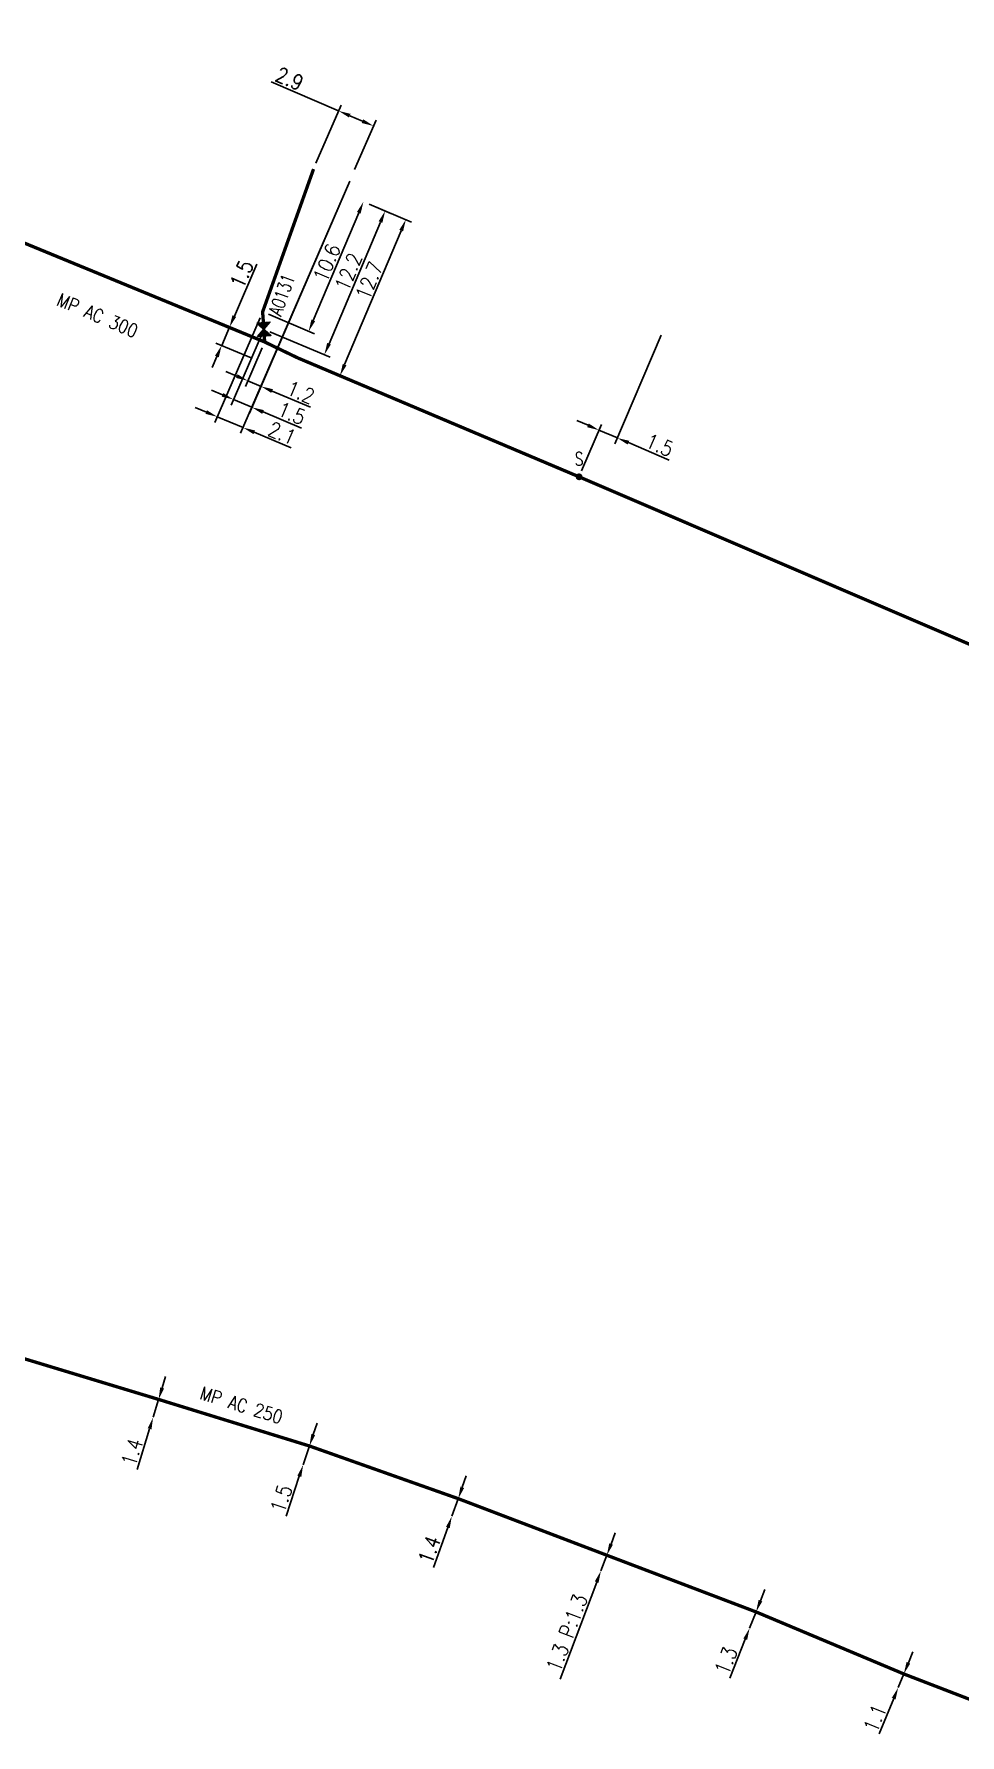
# Model space of a CAD drawing. Header units: millimetres. Extents: x 185000 to 186031, y 127990 to 129000.
# Drawn here: x 185647.5 to 185716.9, y 128750.1 to 128877.6 of the extents above; entities that cross this region are included whole.
import ezdxf
from ezdxf.enums import TextEntityAlignment as Align

# ---------------------------------------------------------------- set-up
doc = ezdxf.new("R2010")
doc.units = ezdxf.units.MM
doc.header["$PDMODE"] = 34
doc.layers.get('0').update_dxf_attribs({"linetype": 'CONTINUOUS'})
doc.layers.get('DEFPOINTS').update_dxf_attribs({"linetype": 'CONTINUOUS'})
doc.layers.add('G_120', color=4, linetype='CONTINUOUS')
doc.layers.add('G_300', color=7, linetype='CONTINUOUS')
doc.styles.add('G_ROMANS', font='ROMANS.SHX', dxfattribs={"width": 0.75})
doc.styles.get("Standard").update_dxf_attribs({"font": 'romans.shx', "width": 0.85})
doc.linetypes.add('G_typB_AP', pattern='A,5,-0.3,["o",Standard,S=1.5,R=0,X=0,Y=-0.5],-1.65', length=6.95)
doc.dimstyles.get("Standard").update_dxf_attribs({"dimtxt": 1.5, "dimasz": 1.2, "dimexe": 0.625, "dimexo": 0.625, "dimgap": 0.25, "dimtad": 1, "dimdec": 1, "dimzin": 0, "dimdsep": 46, "dimtxsty": 'Standard', "dimcen": -0.5, "dimadec": 0, "dimazin": 0, "dimtfac": 1, "dimtdec": 1, "dimtmove": 0, "dimatfit": 3, "dimfxl": 0, "dimtolj": 1, "dimtzin": 0, "dimarcsym": 0})

# ---------------------------------------------------------------- blocks, each defined once
blk = doc.blocks.new('*D294')
at = {"layer": 'DEFPOINTS', "color": 0, "linetype": 'Continuous', "transparency": 16777216}
for p in [(185656.81, 128775.21), (185656.4, 128773.87), (185656.4, 128773.87)]:
    blk.add_point(p, dxfattribs=at)
at = {"layer": 'G_120', "color": 0, "linetype": 'Continuous', "lineweight": -2, "transparency": 16777216}
for p, q in [((185657.07, 128776.07), (185657.34, 128776.93)), ((185656.81, 128775.21), (185656.4, 128773.87)), ((185656.14, 128773.01), (185655.21, 128769.96))]:
    blk.add_line(p, q, dxfattribs=at)
at = {"layer": 'G_120', "color": 0, "linetype": 'Continuous', "transparency": 16777216}
for points in [[(185656.93, 128776.11), (185657.22, 128776.03), (185656.81, 128775.21)], [(185656, 128773.05), (185656.28, 128772.97), (185656.4, 128773.87)]]:
    blk.add_solid(points, dxfattribs=at)
at = {"layer": 'G_120', "color": 0, "linetype": 'Continuous', "transparency": 16777216, "insert": (185654.82, 128771.27), "char_height": 1.125, "attachment_point": 5, "rotation": 73.0022}
blk.add_mtext('\\A1;1.4', dxfattribs=at)
blk = doc.blocks.new('*D295')
at = {"layer": 'DEFPOINTS', "color": 0, "linetype": 'Continuous', "transparency": 16777216}
for p in [(185668.12, 128771.72), (185667.65, 128770.3), (185667.65, 128770.3)]:
    blk.add_point(p, dxfattribs=at)
at = {"layer": 'G_120', "color": 0, "linetype": 'Continuous', "lineweight": -2, "transparency": 16777216}
for p, q in [((185668.41, 128772.58), (185668.69, 128773.43)), ((185668.12, 128771.72), (185667.65, 128770.3)), ((185667.36, 128769.45), (185666.37, 128766.47))]:
    blk.add_line(p, q, dxfattribs=at)
at = {"layer": 'G_120', "color": 0, "linetype": 'Continuous', "transparency": 16777216}
for points in [[(185668.27, 128772.63), (185668.55, 128772.53), (185668.12, 128771.72)], [(185667.22, 128769.5), (185667.51, 128769.4), (185667.65, 128770.3)]]:
    blk.add_solid(points, dxfattribs=at)
at = {"layer": 'G_120', "color": 0, "linetype": 'Continuous', "transparency": 16777216, "insert": (185666.01, 128767.77), "char_height": 1.125, "attachment_point": 5, "rotation": 71.5433}
blk.add_mtext('\\A1;1.5', dxfattribs=at)
blk = doc.blocks.new('*D296')
at = {"layer": 'DEFPOINTS', "color": 0, "linetype": 'Continuous', "transparency": 16777216}
for p in [(185679.28, 128767.77), (185678.8, 128766.45), (185678.8, 128766.45)]:
    blk.add_point(p, dxfattribs=at)
at = {"layer": 'G_120', "color": 0, "linetype": 'Continuous', "lineweight": -2, "transparency": 16777216}
for p, q in [((185679.58, 128768.62), (185679.88, 128769.47)), ((185679.28, 128767.77), (185678.8, 128766.45)), ((185678.5, 128765.61), (185677.43, 128762.61))]:
    blk.add_line(p, q, dxfattribs=at)
at = {"layer": 'G_120', "color": 0, "linetype": 'Continuous', "transparency": 16777216}
for points in [[(185679.44, 128768.67), (185679.72, 128768.57), (185679.28, 128767.77)], [(185678.36, 128765.66), (185678.64, 128765.56), (185678.8, 128766.45)]]:
    blk.add_solid(points, dxfattribs=at)
at = {"layer": 'G_120', "color": 0, "linetype": 'Continuous', "transparency": 16777216, "insert": (185677.11, 128763.94), "char_height": 1.125, "attachment_point": 5, "rotation": 70.2999}
blk.add_mtext('\\A1;1.4', dxfattribs=at)
blk = doc.blocks.new('*D297')
at = {"layer": 'DEFPOINTS', "color": 0, "linetype": 'Continuous', "transparency": 16777216}
for p in [(185690.42, 128763.53), (185689.98, 128762.36), (185689.98, 128762.36)]:
    blk.add_point(p, dxfattribs=at)
at = {"layer": 'G_120', "color": 0, "linetype": 'Continuous', "lineweight": -2, "transparency": 16777216}
for p, q in [((185690.74, 128764.37), (185691.05, 128765.21)), ((185690.42, 128763.53), (185689.98, 128762.36)), ((185689.66, 128761.52), (185686.91, 128754.23))]:
    blk.add_line(p, q, dxfattribs=at)
at = {"layer": 'G_120', "color": 0, "linetype": 'Continuous', "transparency": 16777216}
for points in [[(185690.6, 128764.42), (185690.88, 128764.32), (185690.42, 128763.53)], [(185689.52, 128761.57), (185689.8, 128761.46), (185689.98, 128762.36)]]:
    blk.add_solid(points, dxfattribs=at)
at = {"layer": 'G_120', "color": 0, "linetype": 'Continuous', "transparency": 16777216, "insert": (185687.43, 128757.72), "char_height": 1.125, "attachment_point": 5, "rotation": 69.3522}
blk.add_mtext('\\A1;1.3 P:1.3', dxfattribs=at)
blk = doc.blocks.new('*D298')
at = {"layer": 'DEFPOINTS', "color": 0, "linetype": 'Continuous', "transparency": 16777216}
for p in [(185701.61, 128759.28), (185701.13, 128758.07), (185701.13, 128758.07)]:
    blk.add_point(p, dxfattribs=at)
at = {"layer": 'G_120', "color": 0, "linetype": 'Continuous', "lineweight": -2, "transparency": 16777216}
for p, q in [((185701.94, 128760.12), (185702.27, 128760.96)), ((185701.61, 128759.28), (185701.13, 128758.07)), ((185700.8, 128757.24), (185699.65, 128754.31))]:
    blk.add_line(p, q, dxfattribs=at)
at = {"layer": 'G_120', "color": 0, "linetype": 'Continuous', "transparency": 16777216}
for points in [[(185701.8, 128760.18), (185702.08, 128760.07), (185701.61, 128759.28)], [(185700.66, 128757.29), (185700.94, 128757.18), (185701.13, 128758.07)]]:
    blk.add_solid(points, dxfattribs=at)
at = {"layer": 'G_120', "color": 0, "linetype": 'Continuous', "transparency": 16777216, "insert": (185699.36, 128755.63), "char_height": 1.125, "attachment_point": 5, "rotation": 68.4957}
blk.add_mtext('\\A1;1.3', dxfattribs=at)
blk = doc.blocks.new('*D299')
at = {"layer": 'DEFPOINTS', "color": 0, "linetype": 'Continuous', "transparency": 16777216}
for p in [(185712.69, 128754.63), (185712.27, 128753.61), (185712.27, 128753.61)]:
    blk.add_point(p, dxfattribs=at)
at = {"layer": 'G_120', "color": 0, "linetype": 'Continuous', "lineweight": -2, "transparency": 16777216}
for p, q in [((185713.03, 128755.47), (185713.37, 128756.3)), ((185712.69, 128754.63), (185712.27, 128753.61)), ((185711.93, 128752.78), (185710.85, 128750.13))]:
    blk.add_line(p, q, dxfattribs=at)
at = {"layer": 'G_120', "color": 0, "linetype": 'Continuous', "transparency": 16777216}
for points in [[(185712.89, 128755.52), (185713.17, 128755.41), (185712.69, 128754.63)], [(185711.79, 128752.84), (185712.07, 128752.72), (185712.27, 128753.61)]]:
    blk.add_solid(points, dxfattribs=at)
at = {"layer": 'G_120', "color": 0, "linetype": 'Continuous', "transparency": 16777216, "insert": (185710.52, 128751.32), "char_height": 1.125, "attachment_point": 5, "rotation": 67.7506}
blk.add_mtext('\\A1;1.1', dxfattribs=at)
blk = doc.blocks.new('G_300_04')
at = {"linetype": 'Continuous'}
h = blk.add_hatch(color=0, dxfattribs=at)
h.paths.add_polyline_path([(-0.5, 0.5), (-0.5, -0.5), (0, 0)])
h.paths.add_polyline_path([(0.5, 0.5), (0, 0), (0.5, -0.5)])
at = {"color": 0, "linetype": 'Continuous', "flags": 128}
blk.add_lwpolyline([(-0.5, -0.5), (0.5, 0.5), (0.5, -0.5), (-0.5, 0.5)], close=True, dxfattribs=at)
at = {"color": 0, "linetype": 'Continuous', "width": 0.75}
blk.add_attdef('NUM', text='', height=1, dxfattribs=at).set_placement((0, 1.78), align=Align.MIDDLE_CENTER)
at = {"color": 0, "linetype": 'Continuous', "width": 0.75, "flags": 3}
for tag, p in [('DEF_LEG', (0, -5)), ('DEF_COUP', (0, -7.5)), ('DEF_TYPE', (0, -10))]:
    blk.add_attdef(tag, text='', height=1.2, dxfattribs=at).set_placement(p, align=Align.MIDDLE)
blk = doc.blocks.new('*D150')
at = {"layer": 'DEFPOINTS', "color": 0, "linetype": 'Continuous', "transparency": 16777216}
for p in [(185671.33, 128866.97), (185664.76, 128854.48), (185664.49, 128851.15)]:
    blk.add_point(p, dxfattribs=at)
at = {"layer": 'G_120', "color": 0, "linetype": 'Continuous', "lineweight": -2, "transparency": 16777216}
for p, q in [((185671.14, 128866.54), (185664.3, 128850.72)), ((185664.58, 128854.05), (185663.32, 128851.14)), ((185662.67, 128851.92), (185661.85, 128852.27)), ((185663.5, 128851.57), (185664.49, 128851.15)), ((185665.32, 128850.8), (185668.21, 128849.58))]:
    blk.add_line(p, q, dxfattribs=at)
at = {"layer": 'G_120', "color": 0, "linetype": 'Continuous', "transparency": 16777216}
for points in [[(185662.73, 128852.06), (185662.62, 128851.78), (185663.5, 128851.57)], [(185665.38, 128850.94), (185665.26, 128850.66), (185664.49, 128851.15)]]:
    blk.add_solid(points, dxfattribs=at)
at = {"layer": 'G_120', "color": 0, "linetype": 'Continuous', "transparency": 16777216, "insert": (185667.47, 128850.71), "char_height": 1.125, "attachment_point": 5, "rotation": 337.0949}
blk.add_mtext('\\A1;1.2', dxfattribs=at)
blk = doc.blocks.new('*D151')
at = {"layer": 'DEFPOINTS', "color": 0, "linetype": 'Continuous', "transparency": 16777216}
for p in [(185661.54, 128854.22), (185664.76, 128854.48), (185664.17, 128853.11)]:
    blk.add_point(p, dxfattribs=at)
at = {"layer": 'G_120', "color": 0, "linetype": 'Continuous', "lineweight": -2, "transparency": 16777216}
for p, q in [((185662.49, 128856.42), (185664.17, 128860.3)), ((185661.54, 128854.22), (185662.13, 128855.6)), ((185664.33, 128854.67), (185661.7, 128855.78)), ((185663.74, 128853.29), (185661.11, 128854.4)), ((185661.18, 128853.39), (185660.82, 128852.57))]:
    blk.add_line(p, q, dxfattribs=at)
at = {"layer": 'G_120', "color": 0, "linetype": 'Continuous', "transparency": 16777216}
for points in [[(185662.35, 128856.48), (185662.63, 128856.36), (185662.13, 128855.6)], [(185661.04, 128853.45), (185661.32, 128853.33), (185661.54, 128854.22)]]:
    blk.add_solid(points, dxfattribs=at)
at = {"layer": 'G_120', "color": 0, "linetype": 'Continuous', "transparency": 16777216, "insert": (185663.04, 128859.57), "char_height": 1.125, "attachment_point": 5, "rotation": 66.6123}
blk.add_mtext('\\A1;1.5', dxfattribs=at)
blk = doc.blocks.new('*D152')
at = {"layer": 'DEFPOINTS', "color": 0, "linetype": 'Continuous', "transparency": 16777216}
for p in [(185672.17, 128864.99), (185673.8, 128864.3), (185664.7, 128855.43)]:
    blk.add_point(p, dxfattribs=at)
at = {"layer": 'G_300', "color": 0, "linetype": 'Continuous', "lineweight": -2, "transparency": 16777216}
for p, q in [((185672.6, 128864.81), (185674.23, 128864.12)), ((185669.59, 128854.34), (185673.45, 128863.47)), ((185665.14, 128855.25), (185669.67, 128853.33))]:
    blk.add_line(p, q, dxfattribs=at)
at = {"layer": 'G_300', "color": 0, "linetype": 'Continuous', "transparency": 16777216}
for points in [[(185673.31, 128863.53), (185673.59, 128863.41), (185673.8, 128864.3)], [(185669.45, 128854.4), (185669.73, 128854.29), (185669.24, 128853.52)]]:
    blk.add_solid(points, dxfattribs=at)
at = {"layer": 'G_300', "color": 0, "linetype": 'Continuous', "transparency": 16777216, "insert": (185671.05, 128859.74), "char_height": 1.125, "attachment_point": 5, "rotation": 67.0949}
blk.add_mtext('\\A1;12.2', dxfattribs=at)
blk = doc.blocks.new('*D153')
at = {"layer": 'DEFPOINTS', "color": 0, "linetype": 'Continuous', "transparency": 16777216}
for p in [(185672.17, 128864.99), (185675.35, 128863.65), (185667.23, 128853.29)]:
    blk.add_point(p, dxfattribs=at)
at = {"layer": 'G_120', "color": 0, "linetype": 'Continuous', "lineweight": -2, "transparency": 16777216}
for p, q in [((185672.6, 128864.81), (185675.78, 128863.46)), ((185670.76, 128852.78), (185675, 128862.82)), ((185667.66, 128853.11), (185670.84, 128851.76))]:
    blk.add_line(p, q, dxfattribs=at)
at = {"layer": 'G_120', "color": 0, "linetype": 'Continuous', "transparency": 16777216}
for points in [[(185674.86, 128862.88), (185675.14, 128862.76), (185675.35, 128863.65)], [(185670.62, 128852.83), (185670.9, 128852.72), (185670.41, 128851.95)]]:
    blk.add_solid(points, dxfattribs=at)
at = {"layer": 'G_120', "color": 0, "linetype": 'Continuous', "transparency": 16777216, "insert": (185672.61, 128859.08), "char_height": 1.125, "attachment_point": 5, "rotation": 67.0949}
blk.add_mtext('\\A1;12.7', dxfattribs=at)
blk = doc.blocks.new('*D154')
at = {"layer": 'DEFPOINTS', "color": 0, "linetype": 'Continuous', "transparency": 16777216}
for p in [(185671.33, 128866.97), (185664.7, 128855.43), (185663.81, 128849.58)]:
    blk.add_point(p, dxfattribs=at)
at = {"layer": 'G_300', "color": 0, "linetype": 'Continuous', "lineweight": -2, "transparency": 16777216}
for p, q in [((185671.14, 128866.54), (185663.62, 128849.15)), ((185664.52, 128855), (185662.24, 128849.73)), ((185661.6, 128850.51), (185660.77, 128850.87)), ((185662.43, 128850.16), (185663.81, 128849.58)), ((185664.64, 128849.23), (185667.53, 128848.01))]:
    blk.add_line(p, q, dxfattribs=at)
at = {"layer": 'G_300', "color": 0, "linetype": 'Continuous', "transparency": 16777216}
for points in [[(185661.66, 128850.65), (185661.54, 128850.38), (185662.43, 128850.16)], [(185664.7, 128849.37), (185664.58, 128849.09), (185663.81, 128849.58)]]:
    blk.add_solid(points, dxfattribs=at)
at = {"layer": 'G_300', "color": 0, "linetype": 'Continuous', "transparency": 16777216, "insert": (185666.79, 128849.13), "char_height": 1.125, "attachment_point": 5, "rotation": 337.0949}
blk.add_mtext('\\A1;1.5', dxfattribs=at)
blk = doc.blocks.new('*D155')
at = {"layer": 'DEFPOINTS', "color": 0, "linetype": 'Continuous', "transparency": 16777216}
for p in [(185672.17, 128864.99), (185672.17, 128864.99), (185664.61, 128856.73)]:
    blk.add_point(p, dxfattribs=at)
at = {"layer": 'G_120', "color": 0, "linetype": 'Continuous', "lineweight": -2, "transparency": 16777216}
for p, q in [((185668.41, 128856.1), (185671.82, 128864.16)), ((185665.04, 128856.55), (185668.49, 128855.09))]:
    blk.add_line(p, q, dxfattribs=at)
at = {"layer": 'G_120', "color": 0, "linetype": 'Continuous', "transparency": 16777216}
for points in [[(185671.68, 128864.22), (185671.96, 128864.1), (185672.17, 128864.99)], [(185668.27, 128856.16), (185668.55, 128856.04), (185668.06, 128855.27)]]:
    blk.add_solid(points, dxfattribs=at)
at = {"layer": 'G_120', "color": 0, "linetype": 'Continuous', "transparency": 16777216, "insert": (185669.43, 128860.42), "char_height": 1.125, "attachment_point": 5, "rotation": 67.0949}
blk.add_mtext('\\A1;10.6', dxfattribs=at)
blk = doc.blocks.new('*D156')
at = {"layer": 'DEFPOINTS', "color": 0, "linetype": 'Continuous', "transparency": 16777216}
for p in [(185671.33, 128866.97), (185664.61, 128856.73), (185663.15, 128848.06)]:
    blk.add_point(p, dxfattribs=at)
at = {"layer": 'G_120', "color": 0, "linetype": 'Continuous', "lineweight": -2, "transparency": 16777216}
for p, q in [((185671.14, 128866.54), (185662.96, 128847.63)), ((185664.43, 128856.3), (185661.03, 128848.44)), ((185660.39, 128849.22), (185659.56, 128849.57)), ((185661.21, 128848.87), (185663.15, 128848.06)), ((185663.98, 128847.71), (185666.75, 128846.54))]:
    blk.add_line(p, q, dxfattribs=at)
at = {"layer": 'G_120', "color": 0, "linetype": 'Continuous', "transparency": 16777216}
for points in [[(185660.44, 128849.36), (185660.33, 128849.09), (185661.21, 128848.87)], [(185664.04, 128847.84), (185663.92, 128847.57), (185663.15, 128848.06)]]:
    blk.add_solid(points, dxfattribs=at)
at = {"layer": 'G_120', "color": 0, "linetype": 'Continuous', "transparency": 16777216, "insert": (185666.07, 128847.64), "char_height": 1.125, "attachment_point": 5, "rotation": 337.0949}
blk.add_mtext('\\A1;2.1', dxfattribs=at)
blk = doc.blocks.new('*D157')
at = {"layer": 'DEFPOINTS', "color": 0, "linetype": 'Continuous', "transparency": 16777216}
for p in [(185672.93, 128870.67), (185668.43, 128867.44), (185671.33, 128866.97)]:
    blk.add_point(p, dxfattribs=at)
at = {"layer": 'G_120', "color": 0, "linetype": 'Continuous', "lineweight": -2, "transparency": 16777216}
for p, q in [((185670.31, 128871.8), (185665.26, 128873.99)), ((185668.61, 128867.87), (185670.5, 128872.23)), ((185672.1, 128871.03), (185671.14, 128871.44)), ((185671.51, 128867.4), (185673.12, 128871.1))]:
    blk.add_line(p, q, dxfattribs=at)
at = {"layer": 'G_120', "color": 0, "linetype": 'Continuous', "transparency": 16777216}
for points in [[(185671.2, 128871.58), (185671.08, 128871.31), (185670.31, 128871.8)], [(185672.16, 128871.17), (185672.04, 128870.89), (185672.93, 128870.67)]]:
    blk.add_solid(points, dxfattribs=at)
at = {"layer": 'G_120', "color": 0, "linetype": 'Continuous', "transparency": 16777216, "insert": (185666.63, 128874.21), "char_height": 1.125, "attachment_point": 5, "rotation": 336.6123}
blk.add_mtext('\\A1;2.9', dxfattribs=at)
blk = doc.blocks.new('G_300_11')
at = {"color": 0, "linetype": 'Continuous', "const_width": 0.248, "flags": 128}
blk.add_lwpolyline([(-0.13, 0, 1), (0.13, 0, 1)], format="xyb", close=True, dxfattribs=at)
at = {"linetype": 'Continuous', "style": 'G_ROMANS', "width": 0.75}
blk.add_attdef('S', text='', height=1, dxfattribs=at).set_placement((0, 1.35), align=Align.MIDDLE_CENTER)
at = {"color": 0, "linetype": 'Continuous', "width": 0.75, "flags": 3}
for tag, p in [('DEF_LEG', (0, -5)), ('DEF_COUP', (0, -7.5)), ('DEF_TYPE', (0, -10))]:
    blk.add_attdef(tag, text='', height=1.2, dxfattribs=at).set_placement(p, align=Align.MIDDLE)
blk = doc.blocks.new('*D180')
at = {"layer": 'DEFPOINTS', "color": 0, "linetype": 'Continuous', "transparency": 16777216}
for p in [(185694.69, 128855.42), (185691.21, 128847.28), (185688.34, 128844.37)]:
    blk.add_point(p, dxfattribs=at)
at = {"layer": 'G_300', "color": 0, "linetype": 'Continuous', "lineweight": -2, "transparency": 16777216}
for p, q in [((185694.5, 128854.99), (185691.03, 128846.85)), ((185689.01, 128848.23), (185688.18, 128848.58)), ((185688.52, 128844.81), (185690.02, 128848.3)), ((185689.83, 128847.87), (185691.21, 128847.28)), ((185692.04, 128846.93), (185695.1, 128845.62))]:
    blk.add_line(p, q, dxfattribs=at)
at = {"layer": 'G_300', "color": 0, "linetype": 'Continuous', "transparency": 16777216}
for points in [[(185689.06, 128848.37), (185688.95, 128848.09), (185689.83, 128847.87)], [(185692.1, 128847.07), (185691.98, 128846.79), (185691.21, 128847.28)]]:
    blk.add_solid(points, dxfattribs=at)
at = {"layer": 'G_300', "color": 0, "linetype": 'Continuous', "transparency": 16777216, "insert": (185694.37, 128846.75), "char_height": 1.125, "attachment_point": 5, "rotation": 336.8698}
blk.add_mtext('\\A1;1.5', dxfattribs=at)

msp = doc.modelspace()

# ---------------------------------------------------------------- linework, layer by layer
at = {"layer": 'G_120', "linetype": 'G_typB_AP', "ltscale": 0.5, "const_width": 0.25}
for points in [[(185414.2, 128951.68), (185445.13, 128950.11), (185456.17, 128949.52), (185464.14, 128949.74), (185470.26, 128948.35), (185475.73, 128946.15), (185475.73, 128946.15), (185480.21, 128944.16), (185493.94, 128938.43), (185498.81, 128936.25), (185499.06, 128936.01), (185500.46, 128933.69), (185500.66, 128933.35), (185500.87, 128933), (185504.8, 128926.47), (185503.92, 128921.58), (185624.66, 128870.98), (185664.76, 128854.48), (185664.76, 128854.48), (185667.23, 128853.29), (185688.34, 128844.37), (185760.01, 128813.64)], [(185664.67, 128855.93), (185664.61, 128856.73), (185668.43, 128867.44)], [(185664.76, 128854.48), (185664.76, 128854.48), (185664.74, 128854.93)]]:
    msp.add_lwpolyline(points, dxfattribs=at)
at = {"layer": 'G_120', "linetype": 'G_typB_AP', "const_width": 0.25}
msp.add_lwpolyline([(185632.91, 128782.47), (185645.32, 128778.69), (185645.32, 128778.69), (185656.81, 128775.21), (185668.12, 128771.72), (185679.28, 128767.77), (185690.42, 128763.53), (185701.61, 128759.28), (185712.69, 128754.63), (185723.9, 128750.31)], dxfattribs=at)

# ---------------------------------------------------------------- block references
at = {"layer": 'G_300', "ltscale": 0.5}
ref = msp.add_blockref('G_300_04', (185664.7, 128855.43), dxfattribs=dict(at, rotation=274.0674148484868))
ref.add_attrib('NUM', 'A0131', dxfattribs={"layer": '0', "color": 0, "linetype": 'Continuous', "height": 1, "rotation": 70.3953, "width": 0.75}).set_placement((185666.04, 128858.02), align=Align.MIDDLE_CENTER)
msp.add_blockref('G_300_11', (185688.34, 128844.37), dxfattribs=at).add_auto_attribs({'S': 'S'})

# ---------------------------------------------------------------- texts
at = {"layer": 'G_120', "linetype": 'Continuous', "width": 0.85}
for s, rotation, p in [('MP AC 300', 337.1444, (185652.23, 128856.47)), ('MP AC 250', 342.8789, (185663.02, 128774.78))]:
    msp.add_text(s, height=1, rotation=rotation, dxfattribs=at).set_placement(p, align=Align.MIDDLE)

# ---------------------------------------------------------------- dimensions: what is measured, and where the dimension line sits
at = {"layer": 'G_120', "linetype": 'Continuous'}
for base, p1, p2, angle, override, picture, middle in [((185672.93, 128870.67), (185668.43, 128867.44), (185671.33, 128866.97), 156.6123, {"dimscale": 0.75}, '*D157', (185666.34, 128873.52)), ((185664.49, 128851.15), (185664.76, 128854.48), (185671.33, 128866.97), 157.0949, {"dimscale": 0.75, "dimatfit": 0}, '*D150', (185667.18, 128850.02)), ((185675.35, 128863.65), (185667.23, 128853.29), (185672.17, 128864.99), 247.0949, {"dimscale": 0.75}, '*D153', (185673.3, 128858.79)), ((185661.54, 128854.22), (185664.76, 128854.48), (185664.17, 128853.11), 66.6123, {"dimscale": 0.75, "dimatfit": 0}, '*D151', (185663.72, 128859.28)), ((185656.4, 128773.87), (185656.81, 128775.21), (185656.4, 128773.87), 73.0022, {"dimscale": 0.75}, '*D294', (185655.54, 128771.06)), ((185667.65, 128770.3), (185668.12, 128771.72), (185667.65, 128770.3), 71.5433, {"dimscale": 0.75}, '*D295', (185666.72, 128767.53)), ((185678.8, 128766.45), (185679.28, 128767.77), (185678.8, 128766.45), 70.2999, {"dimscale": 0.75}, '*D296', (185677.81, 128763.68)), ((185701.13, 128758.07), (185701.61, 128759.28), (185701.13, 128758.07), 68.4957, {"dimscale": 0.75}, '*D298', (185700.06, 128755.36)), ((185712.27, 128753.61), (185712.69, 128754.63), (185712.27, 128753.61), 67.7506, {"dimscale": 0.75}, '*D299', (185711.22, 128751.04))]:
    dim = msp.add_linear_dim(base=base, p1=p1, p2=p2, angle=angle, dimstyle='Standard', override=override, dxfattribs=at)
    dim.commit()
    dim.dimension.update_dxf_attribs({"geometry": picture, "text_midpoint": middle, "dimtype": 160})
for base, p1, p2, angle, text, picture, middle in [((185663.15, 128848.06), (185664.61, 128856.73), (185671.33, 128866.97), 157.0949, '2.1', '*D156', (185665.78, 128846.95)), ((185689.98, 128762.36), (185690.42, 128763.53), (185689.98, 128762.36), 69.3522, '<> P:1.3', '*D297', (185688.13, 128757.45))]:
    dim = msp.add_linear_dim(base=base, p1=p1, p2=p2, angle=angle, text=text, dimstyle='Standard', override={"dimscale": 0.75}, dxfattribs=at)
    dim.commit()
    dim.dimension.update_dxf_attribs({"geometry": picture, "text_midpoint": middle, "dimtype": 160})
dim = msp.add_linear_dim(base=(185672.169, 128864.9907), p1=(185664.6126, 128856.7304), p2=(185672.169, 128864.9907), angle=247.0949, dimstyle='Standard', override={"dimscale": 0.75}, dxfattribs=at)
dim.commit()
dim.dimension.update_dxf_attribs({"geometry": '*D155', "text_midpoint": (185669.4251, 128860.4235)})
at = {"layer": 'G_300', "linetype": 'Continuous'}
for base, p2, angle, text, override, picture, middle in [((185663.81, 128849.58), (185671.33, 128866.97), 157.0949, '1.5', {"dimscale": 0.75, "dimatfit": 0}, '*D154', (185666.5, 128848.44)), ((185673.8, 128864.3), (185672.17, 128864.99), 247.0949, '12.2', {"dimscale": 0.75}, '*D152', (185671.75, 128859.44))]:
    dim = msp.add_linear_dim(base=base, p1=(185664.7, 128855.43), p2=p2, angle=angle, text=text, dimstyle='Standard', override=override, dxfattribs=at)
    dim.commit()
    dim.dimension.update_dxf_attribs({"geometry": picture, "text_midpoint": middle, "dimtype": 160})
dim = msp.add_linear_dim(base=(185691.21, 128847.28), p1=(185688.34, 128844.37), p2=(185694.69, 128855.42), angle=156.8698, dimstyle='Standard', override={"dimscale": 0.75, "dimatfit": 0}, dxfattribs=at)
dim.commit()
dim.dimension.update_dxf_attribs({"geometry": '*D180', "text_midpoint": (185694.07, 128846.06), "dimtype": 160})

doc.saveas('drawing.dxf')
